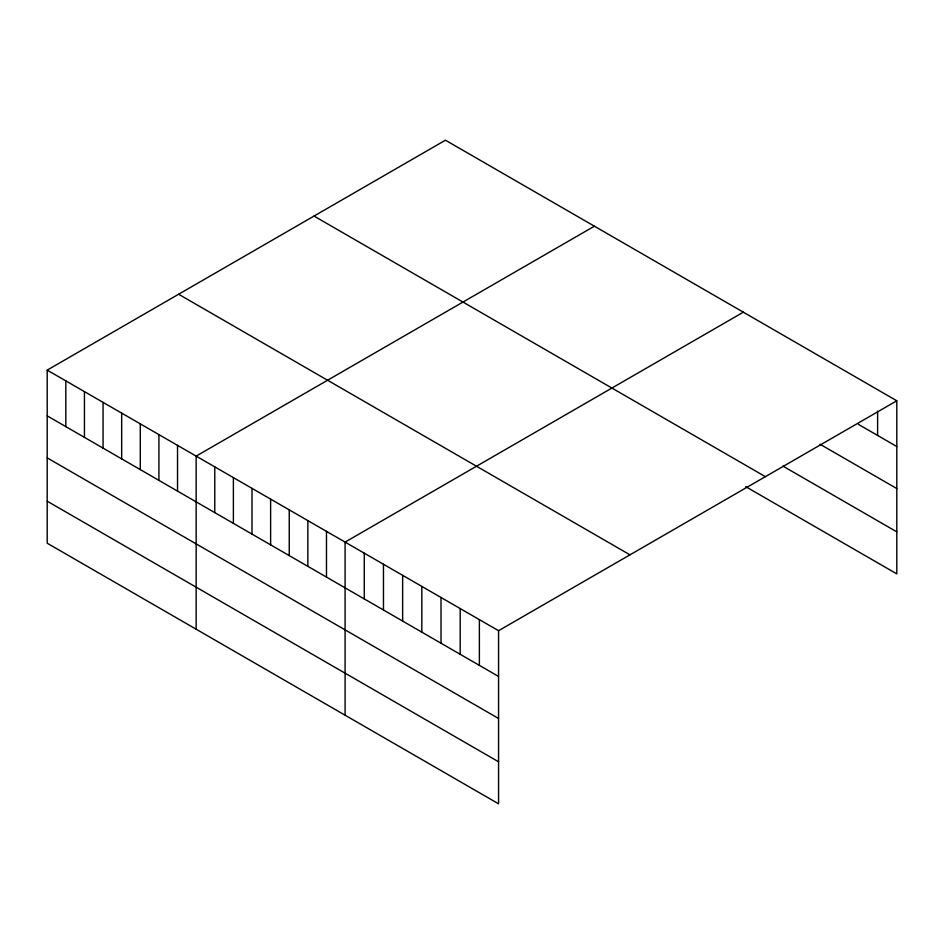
<?xml version="1.0" encoding="UTF-8"?>
<svg xmlns="http://www.w3.org/2000/svg" width="944" height="944" viewBox="0 0 944 944"><rect width="100%" height="100%" fill="white"/><g stroke="black" fill="none" stroke-linecap="round" stroke-linejoin="round"><path stroke-width="1.42" d="M47.2 370.119L498.562 630.71L498.562 803.804L47.2 543.213L47.2 370.119L445.438 140.196L896.8 400.787L896.8 573.881L745.736 486.667M594.39 226.194L196.151 456.117L196.151 629.211M743.341 312.181L345.091 542.104L345.091 715.21M498.562 630.71L896.8 400.787M858.438 424.375L896.8 446.524M820.065 444.258L896.8 488.555M782.906 466.1L896.8 531.85M314.022 216.07L765.383 476.661M178.617 294.245L629.978 554.836M47.2 415.867L498.562 676.447M47.2 457.887L498.562 718.478M47.2 501.193L498.562 761.784M877.613 411.147L877.613 435.455M479.375 619.63L479.375 665.378M460.188 608.561L460.188 654.298M441.013 597.481L441.013 643.23M421.826 586.401L421.826 632.15M402.64 575.333L402.64 621.081M383.465 564.252L383.465 610.001M364.278 553.184L364.278 598.921M326.482 531.354L326.482 577.103M307.862 520.604L307.862 566.353M289.242 509.854L289.242 555.603M270.621 499.105L270.621 544.853M252.001 488.355L252.001 534.103M233.38 477.605L233.38 523.354M214.772 466.867L214.772 512.604M177.531 445.367L177.531 491.104M158.911 434.618L158.911 480.354M140.29 423.868L140.29 469.605M121.67 413.118L121.67 458.855M103.061 402.368L103.061 448.105M84.441 391.618L84.441 437.367M65.82 380.869L65.82 426.617"/></g></svg>
